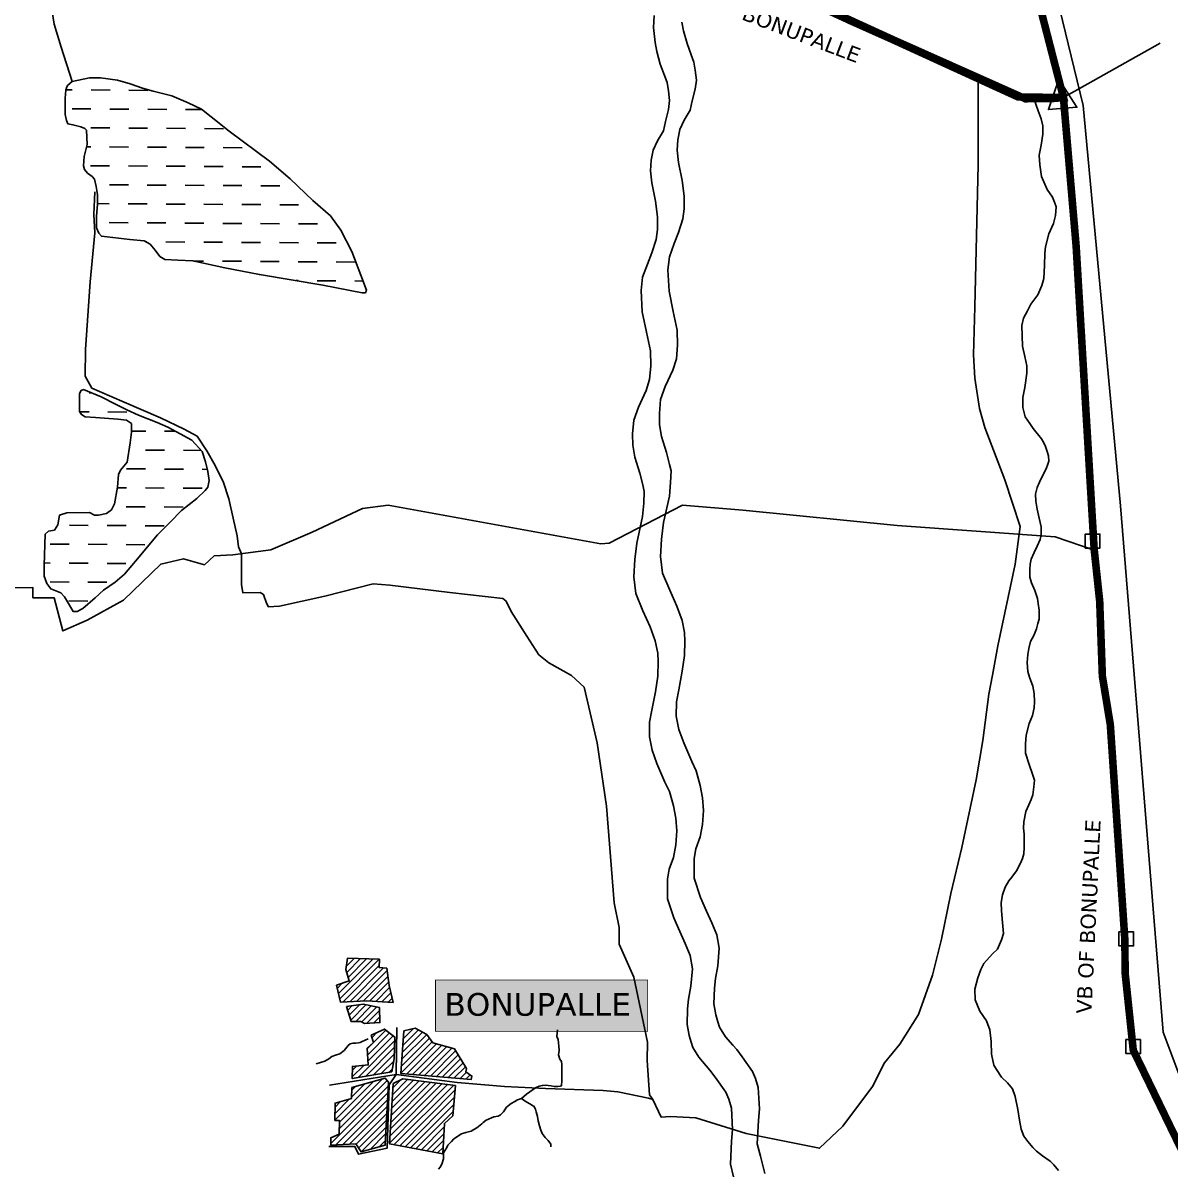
# Model space of a CAD drawing. Header units: inches. Extents: x 360616 to 379062, y 1506291 to 1520405.
# Drawn here: x 367827 to 369341, y 1512339 to 1513853 of the extents above; entities that cross this region are included whole.
import ezdxf

# ---------------------------------------------------------------- set-up
doc = ezdxf.new("R2010")
doc.units = ezdxf.units.IN
doc.header["$MEASUREMENT"] = 0
doc.linetypes.add('ACAD_ISO03W100', pattern=[30, 12, -18])
doc.linetypes.add('BORDER', pattern=[1.75, 0.5, -0.25, 0.5, -0.25, 0, -0.25])
for name, color, linetype in [('boundary', 7, 'Continuous'), ('HOUSE', 30, 'Continuous'), ('Steems', 4, 'Continuous'), ('stons', 1, 'Continuous'), ('WATER_BODY', 4, 'Continuous'), ('ZSTU', 7, 'Continuous'), ('ZTEXT', 7, 'Continuous')]:
    doc.layers.add(name, color=color, linetype=linetype)
doc.layers.add('ROAD', color=1, linetype='Continuous', lineweight=25)
doc.layers.add('VILL_BOUNDARY', color=6, linetype='BORDER', lineweight=30)
doc.styles.get("Standard").update_dxf_attribs({"font": 'verdana.TTF'})

msp = doc.modelspace()

# ---------------------------------------------------------------- hatches: boundary and pattern name
at = {"layer": 'HOUSE'}
h = msp.add_hatch(dxfattribs=at)
h.set_pattern_fill('ANSI31', color=1, scale=48.245185, angle=0.1216, style=0)
h.set_pattern_definition([(45.121606, (327575.036, 1504814.2564), (-4.2733532, 4.2552519), [])])
h.paths.add_polyline_path([(368255.2, 1512617.6), (368297.2, 1512616.1), (368297.1, 1512605.2), (368307, 1512604.4), (368310, 1512581.6), (368315.2, 1512559.2), (368280.8, 1512561.3), (368245.9, 1512559.4), (368240.8, 1512581.9), (368257.4, 1512587.6), (368252.8, 1512602.8)])
h.paths.add_polyline_path([(368254, 1512554), (368275.7, 1512556.7), (368297.3, 1512552.3), (368297.9, 1512532.5), (368277.5, 1512531.5), (368272.9, 1512534.1), (368259.9, 1512533.9)])
h.paths.add_polyline_path([(368286.4, 1512516), (368303.8, 1512524), (368317.7, 1512513.5), (368316.8, 1512484.5), (368313.5, 1512467.6), (368261.3, 1512458.7), (368261.5, 1512474.7), (368282.5, 1512476.6), (368281, 1512498.7), (368289.6, 1512506.3)])
h.paths.add_polyline_path([(368329.7, 1512521.8), (368344.6, 1512525.1), (368360, 1512516.7), (368367.9, 1512505.6), (368396.3, 1512497.8), (368412.3, 1512472.1), (368411.3, 1512467.3), (368419.4, 1512461.9), (368418.6, 1512457.6), (368325.7, 1512465.1)])
h.paths.add_polyline_path([(368260.7, 1512446.7), (368305, 1512459.2), (368309.2, 1512454), (368304.7, 1512370.5), (368273, 1512361.7), (368266.3, 1512372.3), (368233.2, 1512370.6), (368232.9, 1512380.4), (368244.3, 1512385.4), (368244.6, 1512403.2), (368238.5, 1512403.4), (368238.8, 1512426.3), (368260.3, 1512432.1)])
h.paths.add_polyline_path([(368315.3, 1512452), (368328.4, 1512458.2), (368397.6, 1512449.3), (368394, 1512409.3), (368383.2, 1512399.3), (368380.8, 1512359.2), (368310.5, 1512372.6)])
h.paths.add_polyline_path([(367898.5, 1513976.1), (367966.9, 1513966.7), (367956.4, 1513900.1), (367908.3, 1513912.6)])
at = {"layer": 'WATER_BODY'}
h = msp.add_hatch(dxfattribs=at)
h.set_pattern_fill('DASH', color=256, scale=200, angle=359.63535, style=0)
h.paths.add_polyline_path([(368264.1, 1512270.1), (368282.6, 1512253.6), (368300.9, 1512220.7), (368315.5, 1512176.6), (368319.2, 1512137.7), (368321.1, 1512120.9), (368315.2, 1512107), (368294.5, 1512076.1), (368282.7, 1512058.4), (368271.9, 1512036.7), (368263.5, 1511993.5), (368276, 1511960.8), (368285.1, 1511936.9), (368314.5, 1511897.2), (368330.9, 1511868.2), (368348.8, 1511827.1), (368357.1, 1511800.2), (368356.4, 1511772.5), (368351.4, 1511745.8), (368345.9, 1511722.5), (368333.7, 1511698.3), (368315.9, 1511674.4), (368285.4, 1511633.6), (368266.9, 1511619.6), (368263.9, 1511566), (368249.4, 1511549.1), (368231.7, 1511527.8), (368216.6, 1511515.7), (368199.7, 1511507.1), (368187, 1511504.2), (368172.7, 1511505.3), (368154.8, 1511512.6), (368139.3, 1511522.4), (368135.3, 1511526.6), (368135.8, 1511541.2), (368140.3, 1511561.4), (368139.1, 1511631.6), (368135.7, 1511638), (368127.6, 1511645.2), (368114.9, 1511649), (368103.5, 1511652.4), (368073.3, 1511657.1), (368062.8, 1511661.4), (368055.3, 1511668.1), (368049.9, 1511673), (368043.5, 1511676.7), (368033.7, 1511680.8), (368025.9, 1511682.9), (368021.3, 1511686.1), (368014.8, 1511692.3), (368013.6, 1511700.9), (368014.3, 1511715.9), (368018, 1511721.7), (368025.5, 1511722.4), (368035.1, 1511719.8), (368048.6, 1511716.1), (368055.9, 1511716.1), (368066.8, 1511718.7), (368075.6, 1511723.1), (368079.3, 1511728), (368086.8, 1511741.7), (368092.6, 1511762.8), (368095.6, 1511776.7), (368096.1, 1511789.1), (368090.9, 1511801.1), (368084.5, 1511812.1), (368082.1, 1511815.6), (368077.1, 1511837.3), (368081.3, 1511876.2), (368086.2, 1511906.7), (368091.1, 1511937), (368092.6, 1511946.8), (368093.6, 1511963.9), (368093.6, 1511972.6), (368092.2, 1511978.3), (368089, 1511985.5), (368084.2, 1511988), (368076.2, 1511991), (368067.4, 1511992.7), (368040.7, 1511995.7), (368008.8, 1511997.6), (367970.9, 1511998.7), (367929.9, 1512000.6), (367911.1, 1512000.2), (367901.3, 1511996.9), (367887.5, 1511988), (367875.6, 1511980.2), (367869, 1511973.9), (367865.6, 1511968.5), (367865, 1511959.3), (367864.9, 1511947.3), (367862.7, 1511930.4), (367860.3, 1511923.7), (367853.4, 1511919.7), (367841.3, 1511919.1), (367836.3, 1511916.2), (367832.1, 1511909.6), (367831.5, 1511898.5), (367832.4, 1511872), (367830.3, 1511822), (367830.5, 1511813.5), (367829.6, 1511810.6), (367827.7, 1511809), (367822.5, 1511807.6), (367814.9, 1511807.6), (367804.6, 1511807.7), (367801.5, 1511764.3), (367802.9, 1511759.9), (367808.2, 1511756.2), (367815.5, 1511754.8), (367817.8, 1511751.2), (367817.8, 1511744.4), (367816.1, 1511717), (367816.5, 1511707.9), (367819.5, 1511697.1), (367824.3, 1511679.7), (367824.8, 1511671.3), (367823.2, 1511664.4), (367819.6, 1511655.1), (367815.2, 1511648), (367809.1, 1511645), (367802.5, 1511641.8), (367789.9, 1511641.6), (367777.3, 1511643.3), (367768.9, 1511647.3), (367760.4, 1511653.1), (367756.5, 1511658.9), (367750.2, 1511673.9), (367744.8, 1511691.7), (367742.2, 1511708.4), (367742.6, 1511723.9), (367742.7, 1511769.6), (367744.5, 1511780.9), (367743.6, 1511794.9), (367739.9, 1511816.7), (367738.8, 1511842.2), (367737.8, 1511868.6), (367736.2, 1511917.1), (367735, 1511929.8), (367734.1, 1511940.7), (367731.8, 1511983.1), (367728.1, 1512029.9), (367728.1, 1512053.5), (367729.7, 1512097.6), (367734.8, 1512132.2), (367751.6, 1512168.9), (367762.6, 1512187.4), (367784.1, 1512210.8), (367811.5, 1512227.3), (367837.6, 1512234.5), (367867.8, 1512242.7), (367891.6, 1512245.6), (367918.1, 1512245.7), (367966.1, 1512245.8), (368001.3, 1512244.1), (368026.6, 1512242.4), (368057.5, 1512240.4), (368088.3, 1512243.1), (368112.2, 1512247.9), (368137.4, 1512253.4), (368170.3, 1512259.2), (368190.3, 1512262.6), (368206.4, 1512265.8), (368221.4, 1512268.7), (368242.9, 1512271.4), (368259.4, 1512271.5)])
h.paths.add_polyline_path([(368213, 1511481.3), (368217.6, 1511484.9), (368225.7, 1511485.3), (368229.9, 1511485.5), (368237.4, 1511482.5), (368249.8, 1511477.6), (368256.5, 1511475), (368285.4, 1511467.7), (368302.2, 1511465.9), (368320.3, 1511464.2), (368340.4, 1511464.2), (368360.2, 1511465.2), (368384.9, 1511464.5), (368401.9, 1511462.8), (368423.3, 1511464.3), (368440.9, 1511461.8), (368447.7, 1511459.9), (368476.2, 1511451.7), (368507.2, 1511440.4), (368533.7, 1511430.9), (368562.9, 1511424.4), (368590.2, 1511415.9), (368622.2, 1511408.9), (368642.4, 1511405), (368665, 1511399.9), (368683.7, 1511397.7), (368710.9, 1511396.4), (368731.5, 1511395.5), (368742, 1511393.4), (368756.7, 1511390.2), (368764.6, 1511384.7), (368768.1, 1511377.1), (368770.6, 1511365.8), (368771.3, 1511355.8), (368768.2, 1511343.7), (368758.4, 1511322.1), (368748.5, 1511304.4), (368743.9, 1511296.6), (368723.3, 1511277.3), (368707.6, 1511258.9), (368699.5, 1511248.7), (368678.7, 1511206.3), (368653, 1511158.5), (368639.8, 1511116), (368641, 1511104.8), (368648.5, 1511081.9), (368653, 1511069.4), (368652.9, 1511058.7), (368643.7, 1511055.2), (368586, 1511056), (368556.3, 1511062.4), (368527.9, 1511063.4), (368520.2, 1511058), (368513.1, 1511051.7), (368504.6, 1511045.7), (368499, 1511042.9), (368419.1, 1511042.4), (368397.5, 1511043), (368394.7, 1511044.3), (368392, 1511048.9), (368389.1, 1511058), (368384.9, 1511063.2), (368380.3, 1511067.5), (368376.4, 1511068), (368362, 1511067.7), (368356.3, 1511069.7), (368352.2, 1511072.8), (368351.9, 1511091.1), (368353, 1511104.8), (368355.5, 1511109.8), (368358.5, 1511112.3), (368367, 1511112.9), (368374.8, 1511111.9), (368379.6, 1511113.9), (368383.6, 1511118.3), (368386.5, 1511124.6), (368386.5, 1511136.8), (368385.9, 1511150.1), (368384.8, 1511157.5), (368382.4, 1511165.8), (368379.3, 1511172.6), (368376.4, 1511175.8), (368371.6, 1511178.7), (368366.3, 1511179.8), (368361.9, 1511179.3), (368356.2, 1511178.3), (368351.8, 1511178.6), (368347.5, 1511181.5), (368346.2, 1511186.8), (368344.7, 1511196.5), (368344, 1511208.9), (368343.3, 1511215.2), (368340.8, 1511222), (368337.2, 1511226.2), (368332.5, 1511231.4), (368329.9, 1511233.8), (368327.6, 1511239.6), (368328.1, 1511248.9), (368330.1, 1511252.6), (368333.3, 1511257.6), (368337, 1511259), (368342, 1511259.2), (368347.4, 1511260.5), (368352.8, 1511262.8), (368357.1, 1511265.9), (368359.8, 1511269.4), (368361.3, 1511272.8), (368362.1, 1511278.9), (368362.8, 1511293), (368362, 1511307), (368361.3, 1511354.9), (368359.3, 1511387.7), (368356.8, 1511408.7), (368355.1, 1511420), (368352.9, 1511422.5), (368345.6, 1511427.9), (368337.5, 1511431.8), (368329.6, 1511433.9), (368320, 1511433.7), (368310.6, 1511433.5), (368298.6, 1511430.5), (368291.6, 1511430), (368283.5, 1511431.7), (368277.7, 1511436.9), (368272.5, 1511442), (368267.3, 1511448.3), (368258.8, 1511453.8), (368247.1, 1511458.8), (368238.1, 1511461.4), (368230.9, 1511462.3), (368224.5, 1511463.1), (368218.8, 1511464.4), (368212.3, 1511466.8), (368209.2, 1511470.7), (368209.1, 1511475.9), (368211.5, 1511479.8)])
h.paths.add_polyline_path([(367885.8, 1513770.6), (367891.7, 1513775.2), (367914.3, 1513780.1), (367929.1, 1513780.1), (367951.5, 1513777.2), (367968.3, 1513772.4), (367984.3, 1513766.6), (367998.6, 1513762.6), (368023.1, 1513756.3), (368044.7, 1513747.1), (368062.5, 1513738.8), (368075, 1513728.9), (368098.8, 1513709.6), (368152.3, 1513670), (368179.2, 1513646.8), (368209.3, 1513618.4), (368232.8, 1513597.9), (368246.1, 1513579.2), (368260.7, 1513550.8), (368272.7, 1513519.6), (368280.2, 1513500), (368278.8, 1513496.4), (368274.5, 1513496.4), (368222.6, 1513506.6), (368183.3, 1513513.1), (368138.9, 1513520.4), (368093.3, 1513529.2), (368050.9, 1513538.6), (368031.2, 1513539.5), (368014, 1513540.4), (368007.5, 1513544.3), (368001.1, 1513552.7), (367994.6, 1513560.4), (367986.4, 1513565), (367967.5, 1513566.8), (367930.2, 1513570.9), (367926.9, 1513575.2), (367923.7, 1513582), (367923.7, 1513597), (367925.1, 1513613.4), (367925, 1513625.5), (367924.3, 1513631.3), (367923.1, 1513636.5), (367921, 1513646.3), (367918, 1513649.9), (367912, 1513654.4), (367907.7, 1513659.1), (367906.7, 1513664), (367907.6, 1513676.2), (367911.2, 1513692), (367910.3, 1513711.1), (367908.1, 1513713.2), (367903, 1513715.6), (367892.5, 1513718.3), (367885.7, 1513719.6), (367884.1, 1513723.9), (367882.5, 1513732), (367882.5, 1513753.2), (367883, 1513763.8), (367884.4, 1513768.1)])
h.paths.add_polyline_path([(367906.3, 1513368.4), (367929.9, 1513358.8), (367948.8, 1513349.2), (367963.8, 1513341.6), (367979.1, 1513334.9), (368003.9, 1513325), (368017.9, 1513318.9), (368034, 1513310.2), (368049.6, 1513301.8), (368063.4, 1513286.7), (368067.4, 1513272.9), (368070.8, 1513260.2), (368072.3, 1513248.5), (368070.7, 1513239.7), (368067.3, 1513235.1), (368056, 1513224.5), (368036, 1513208.7), (368021, 1513193.6), (368004.3, 1513176.9), (367990.7, 1513160.5), (367979.9, 1513147.7), (367960.5, 1513124.7), (367948.2, 1513114.3), (367932.7, 1513103.7), (367922.1, 1513093.7), (367905.7, 1513079.4), (367898.3, 1513075.5), (367893, 1513075.4), (367886.8, 1513086.2), (367881.6, 1513095), (367876.4, 1513099.9), (367869.9, 1513102.9), (367863.3, 1513105.2), (367858.1, 1513112.3), (367854.5, 1513122.1), (367854.5, 1513136.3), (367855.9, 1513177.5), (367860.4, 1513181.5), (367868.1, 1513182.8), (367872.4, 1513190), (367874.9, 1513202.7), (367884.6, 1513205.9), (367914.3, 1513206), (367920.9, 1513202.8), (367926.1, 1513202.8), (367936.9, 1513205), (367943.7, 1513209.9), (367947.3, 1513217.6), (367951.3, 1513239.5), (367952.8, 1513256.2), (367955.5, 1513262), (367964.3, 1513272.8), (367968.3, 1513298.3), (367969.7, 1513312.4), (367969.7, 1513323.6), (367963.1, 1513328.3), (367952, 1513329.4), (367922.2, 1513331.7), (367908.7, 1513332.6), (367903.7, 1513335.4), (367901.4, 1513339.7), (367901.4, 1513353.7), (367901.3, 1513363.2), (367903.5, 1513367.3)])
at = {"layer": 'ZSTU'}
msp.add_hatch(color=2, dxfattribs=at).paths.add_polyline_path([(368371.3, 1512588.9), (368651.4, 1512588.9), (368651.4, 1512521), (368371.3, 1512521)])

# ---------------------------------------------------------------- linework, layer by layer
at = {"layer": 'boundary'}
msp.add_lwpolyline([(369200.5, 1513754.1), (369328.4, 1513826.1)], dxfattribs=at)
at = {"layer": 'HOUSE', "color": 1}
for points in [[(368255.2, 1512617.6), (368297.2, 1512616.1), (368297.1, 1512605.2), (368307, 1512604.4), (368310, 1512581.6), (368315.2, 1512559.2), (368280.8, 1512561.3), (368245.9, 1512559.4), (368240.8, 1512581.9), (368257.4, 1512587.6), (368252.8, 1512602.8), (368255.2, 1512617.6)], [(368254, 1512554), (368275.7, 1512556.7), (368297.3, 1512552.3), (368297.9, 1512532.5), (368277.5, 1512531.5), (368272.9, 1512534.1), (368259.9, 1512533.9), (368254, 1512554)], [(368286.4, 1512516), (368303.8, 1512524), (368317.7, 1512513.5), (368316.8, 1512484.5), (368313.5, 1512467.6), (368261.3, 1512458.7), (368261.5, 1512474.7), (368282.5, 1512476.6), (368281, 1512498.7), (368289.6, 1512506.3), (368286.4, 1512516)], [(368329.7, 1512521.8), (368344.6, 1512525.1), (368360, 1512516.7), (368367.9, 1512505.6), (368396.3, 1512497.8), (368412.3, 1512472.1), (368411.3, 1512467.3), (368419.4, 1512461.9), (368418.6, 1512457.6), (368325.7, 1512465.1), (368329.7, 1512521.8)], [(368260.7, 1512446.7), (368305, 1512459.2), (368309.2, 1512454), (368304.7, 1512370.5), (368273, 1512361.7), (368266.3, 1512372.3), (368233.2, 1512370.6), (368232.9, 1512380.4), (368244.3, 1512385.4), (368244.6, 1512403.2), (368238.5, 1512403.4), (368238.8, 1512426.3), (368260.3, 1512432.1), (368260.7, 1512446.7)], [(368315.3, 1512452), (368328.4, 1512458.2), (368397.6, 1512449.3), (368394, 1512409.3), (368383.2, 1512399.3), (368380.8, 1512359.2), (368310.5, 1512372.6), (368315.3, 1512452)]]:
    msp.add_lwpolyline(points, dxfattribs=at)
at = {"layer": 'ROAD', "color": 1}
for points in [[(367891.7, 1513775.2), (367877.2, 1513820.9), (367867.6, 1513851.1), (367863.3, 1513878.8), (367856.3, 1513926.8), (367851.4, 1513966.8), (367850.5, 1513984.7)], [(369087.7, 1513780.5), (369088, 1513665.2), (369083.3, 1513477.8), (369081.9, 1513414.4), (369083.6, 1513383.4), (369089.5, 1513343.6), (369096.5, 1513318.3), (369122.9, 1513249.3), (369143.3, 1513187.7), (369136.6, 1513137.9), (369113.7, 1513030.2), (369106.9, 1512991.5), (369102.1, 1512966.1), (369094.2, 1512905), (369085.1, 1512853.2), (369066.2, 1512763.9), (369051.7, 1512703.1), (369039.6, 1512642.8), (369027.6, 1512595.1), (369008.9, 1512543.4), (368984.4, 1512504.2), (368964, 1512479.5), (368948.4, 1512448), (368909.1, 1512395.8), (368878.5, 1512366.7), (368781.5, 1512386), (368714.9, 1512406.6), (368681.5, 1512408.6), (368669.5, 1512407.6), (368658.2, 1512430.8), (368652.7, 1512432.7), (368612, 1512441.1), (368592.7, 1512442.8), (368516.7, 1512445.5), (368462.4, 1512448.1), (368399.9, 1512453.6), (368319.3, 1512463.8), (368231.4, 1512449.8)], [(368658.2, 1512430.8), (368654, 1512437.3), (368651, 1512482.5), (368651.4, 1512506.7), (368633.1, 1512592.5), (368613.9, 1512636.2), (368613.9, 1512658.1), (368607.4, 1512690.5), (368602.2, 1512751.8), (368597.1, 1512818.5), (368584.6, 1512902), (368567.8, 1512975.5), (368550.7, 1512990.8), (368520.9, 1513007.7), (368507.8, 1513018.3), (368491.8, 1513043), (368471.1, 1513075.4), (368464.7, 1513088.9), (368460.1, 1513092.7), (368390.4, 1513100.7), (368311.1, 1513110.3), (368288.8, 1513111.9), (368225.4, 1513095.7), (368165.5, 1513082.6), (368150.9, 1513081.5), (368148.2, 1513086.5), (368144.2, 1513098.1), (368139.8, 1513100.7), (368116.9, 1513100.2), (368115.3, 1513111.1), (368115, 1513147.9), (368115, 1513151.8), (368111.1, 1513160.8), (368109.3, 1513175.4), (368104.2, 1513198.8), (368098.2, 1513224.2), (368091.4, 1513246), (368080.5, 1513268.4), (368069.3, 1513287.7), (368056.5, 1513307.1), (368039.4, 1513316.4), (368008.3, 1513331), (367960.2, 1513352.1), (367927.8, 1513366.1), (367917.6, 1513370.5), (367908.5, 1513386.2), (367909, 1513421.6), (367915.5, 1513510.9), (367921.3, 1513575.7), (367920, 1513599.8), (367921.6, 1513629.7)], [(367805.2, 1513106.9), (367839.7, 1513107), (367839.7, 1513093.6), (367867.6, 1513093.7), (367879.4, 1513049.9), (367911.5, 1513064), (367959.4, 1513090.2), (368008.6, 1513138.1), (368038.4, 1513144.9), (368066.3, 1513137.1), (368079.2, 1513149.1), (368103.5, 1513150.3), (368153.7, 1513156.9), (368208.6, 1513180.1), (368274.9, 1513211.3), (368308.6, 1513215.7), (368589.5, 1513164.8), (368600.6, 1513165.8), (368697.7, 1513215.9), (368777, 1513209.4), (368980.8, 1513189.1), (369189.4, 1513173.9), (369241.2, 1513156.6)], [(368319.3, 1512463.8), (368320.4, 1512526.1)], [(368319.3, 1512463.8), (368310.3, 1512450.4), (368307.3, 1512366.6), (368269.5, 1512358.6), (368264.9, 1512368.8), (368230.3, 1512369.1)]]:
    msp.add_lwpolyline(points, dxfattribs=at)
at = {"layer": 'Steems'}
for points in [[(368660.2, 1513862.4), (368659.1, 1513846.5), (368661.4, 1513826.8), (368663.4, 1513815), (368668.2, 1513798.2), (368673.7, 1513783.5), (368677.1, 1513774), (368678.8, 1513763), (368680.5, 1513750.1), (368678.8, 1513738.2), (368675.1, 1513722.6), (368672.2, 1513710.3), (368664.3, 1513696.9), (368658.6, 1513684.8), (368656, 1513671.3), (368655.3, 1513657.3), (368657, 1513641.4), (368661.8, 1513617.5), (368664.4, 1513596.8), (368664.6, 1513580), (368662.5, 1513566.8), (368657, 1513549), (368651.2, 1513534.3), (368644.8, 1513516.9), (368642.8, 1513499.4), (368644.4, 1513471.2), (368650, 1513444.3), (368655.2, 1513419.8), (368655.7, 1513399.8), (368654.1, 1513381.8), (368649.6, 1513367.1), (368639.5, 1513345.3), (368633.2, 1513328.1), (368631.6, 1513309.9), (368631.8, 1513294.9), (368634.4, 1513279.3), (368641.1, 1513258.1), (368645, 1513242.6), (368646.9, 1513234.1), (368646.3, 1513218.5), (368644.8, 1513200.8), (368637, 1513165.7), (368634.6, 1513143.9), (368633.2, 1513121), (368635.8, 1513099), (368645.3, 1513076.3), (368654.7, 1513055.3), (368661.5, 1513036.5), (368664.9, 1513020.4), (368665.3, 1513009.3), (368664.9, 1512990.2), (368661.8, 1512969.3), (368657.2, 1512945), (368654.1, 1512929.2), (368654, 1512910), (368657.3, 1512892.3), (368663.8, 1512874.9), (368674.3, 1512850.1), (368680.1, 1512837.7), (368685.7, 1512818.7), (368688.7, 1512802.3), (368689.8, 1512785.6), (368688.7, 1512767.1), (368685.5, 1512750.7), (368679.7, 1512735), (368677.7, 1512722.1), (368677.7, 1512696), (368686.1, 1512670.8), (368693.9, 1512652.7), (368701.1, 1512636.9), (368707.4, 1512621.1), (368710.5, 1512603.6), (368708.7, 1512580.5), (368705.5, 1512563.4), (368704.3, 1512550.8), (368703.7, 1512530.2), (368706.2, 1512515.4), (368709, 1512506.6), (368711.2, 1512499.6), (368719.1, 1512486.7), (368728.7, 1512475.6), (368733.7, 1512469.8), (368740.8, 1512460.3), (368754.5, 1512440.7), (368758.7, 1512431.4), (368762.1, 1512419.6), (368763.7, 1512391.5), (368762.4, 1512376), (368760.8, 1512345.4), (368765, 1512328.9)], [(368696.8, 1513853.9), (368698.7, 1513842.2), (368703.6, 1513825.4), (368709.1, 1513810.7), (368712.4, 1513801.1), (368714.1, 1513790.2), (368715.8, 1513777.3), (368714.2, 1513765.4), (368710.4, 1513749.7), (368707.5, 1513737.5), (368699.6, 1513724.1), (368693.9, 1513712), (368691.4, 1513698.4), (368690.6, 1513684.5), (368692.3, 1513668.6), (368697.1, 1513644.6), (368699.7, 1513624), (368699.9, 1513607.2), (368697.8, 1513594), (368692.3, 1513576.1), (368686.5, 1513561.4), (368680.2, 1513544), (368678.1, 1513526.6), (368679.7, 1513498.3), (368685.3, 1513471.5), (368690.5, 1513447), (368691, 1513427), (368689.4, 1513409), (368684.9, 1513394.2), (368674.8, 1513372.4), (368668.5, 1513355.3), (368666.9, 1513337.1), (368667.1, 1513322.1), (368669.7, 1513306.5), (368676.4, 1513285.3), (368680.4, 1513269.7), (368682.3, 1513261.3), (368681.6, 1513245.7), (368680.2, 1513227.9), (368672.3, 1513192.9), (368669.9, 1513171.1), (368668.5, 1513148.2), (368671.1, 1513126.2), (368680.6, 1513103.5), (368690, 1513082.5), (368696.9, 1513063.7), (368700.2, 1513047.6), (368700.6, 1513036.4), (368700.2, 1513017.3), (368697.1, 1512996.5), (368692.5, 1512972.2), (368689.4, 1512956.3), (368689.3, 1512937.1), (368692.6, 1512919.4), (368699.1, 1512902.1), (368709.7, 1512877.3), (368715.4, 1512864.8), (368721, 1512845.8), (368724, 1512829.5), (368725.2, 1512812.8), (368724.1, 1512794.2), (368720.9, 1512777.9), (368715.1, 1512762.1), (368713, 1512749.3), (368713, 1512723.2), (368721.4, 1512697.9), (368729.2, 1512679.8), (368736.4, 1512664.1), (368742.7, 1512648.3), (368745.8, 1512630.8), (368744.1, 1512607.6), (368740.9, 1512590.6), (368739.7, 1512578), (368739, 1512557.4), (368741.5, 1512542.6), (368744.3, 1512533.7), (368746.5, 1512526.7), (368754.4, 1512513.8), (368764, 1512502.8), (368769.1, 1512497), (368776.1, 1512487.5), (368789.8, 1512467.9), (368794, 1512458.6), (368797.4, 1512446.8), (368799, 1512418.6), (368797.7, 1512403.2), (368796.1, 1512372.6), (368800.3, 1512356.1), (368806.2, 1512333.1)], [(367885.8, 1513770.6), (367891.7, 1513775.2), (367914.3, 1513780.1), (367929.1, 1513780.1), (367951.5, 1513777.2), (367968.3, 1513772.4), (367984.3, 1513766.6), (367998.6, 1513762.6), (368023.1, 1513756.3), (368044.7, 1513747.1), (368062.5, 1513738.8), (368075, 1513728.9), (368098.8, 1513709.6), (368152.3, 1513670), (368179.2, 1513646.8), (368209.3, 1513618.4), (368232.8, 1513597.9), (368246.1, 1513579.2), (368260.7, 1513550.8), (368272.7, 1513519.6), (368280.2, 1513500), (368278.8, 1513496.4), (368274.5, 1513496.4), (368222.6, 1513506.6), (368183.3, 1513513.1), (368138.9, 1513520.4), (368093.3, 1513529.2), (368050.9, 1513538.6), (368031.2, 1513539.5), (368014, 1513540.4), (368007.5, 1513544.3), (368001.1, 1513552.7), (367994.6, 1513560.4), (367986.4, 1513565), (367967.5, 1513566.8), (367930.2, 1513570.9), (367926.9, 1513575.2), (367923.7, 1513582), (367923.7, 1513597), (367925.1, 1513613.4), (367925, 1513625.5), (367924.3, 1513631.3), (367923.1, 1513636.5), (367921, 1513646.3), (367918, 1513649.9), (367912, 1513654.4), (367907.7, 1513659.1), (367906.7, 1513664), (367907.6, 1513676.2), (367911.2, 1513692), (367910.3, 1513711.1), (367908.1, 1513713.2), (367903, 1513715.6), (367892.5, 1513718.3), (367885.7, 1513719.6), (367884.1, 1513723.9), (367882.5, 1513732), (367882.5, 1513753.2), (367883, 1513763.8), (367884.4, 1513768.1), (367885.8, 1513770.6)], [(369161.3, 1513752.7), (369167.3, 1513736.5), (369171.2, 1513726), (369173.1, 1513716.7), (369173.1, 1513705.7), (369171.2, 1513691.5), (369168.6, 1513678), (369169.3, 1513665.4), (369171.7, 1513649.9), (369179, 1513632.9), (369186.2, 1513622.6), (369188.7, 1513616.2), (369190.7, 1513609.9), (369190, 1513598.5), (369187.2, 1513588), (369181.1, 1513574.2), (369176.7, 1513556.9), (369175.8, 1513548.6), (369175.3, 1513532.4), (369174.5, 1513515.2), (369172.1, 1513506.1), (369166.8, 1513493.7), (369157.6, 1513481.2), (369153.1, 1513472.7), (369147.7, 1513462.7), (369145.4, 1513453.2), (369146.4, 1513425.9), (369149.6, 1513412), (369152, 1513399.9), (369152.1, 1513390.2), (369149.6, 1513371.1), (369147.1, 1513358.1), (369146.8, 1513345), (369150.1, 1513332.4), (369156, 1513323.6), (369160.4, 1513317), (369171.7, 1513303.3), (369174.8, 1513298.1), (369177, 1513293.2), (369179.2, 1513286.8), (369180.7, 1513280.8), (369181, 1513273.8), (369180.1, 1513269.9), (369177.9, 1513263.7), (369173, 1513254.6), (369168.9, 1513246.2), (369166, 1513239.2), (369163.7, 1513230.6), (369163.9, 1513221.1), (369165.9, 1513210.4), (369168.4, 1513198.8), (369171, 1513187.2), (369171.2, 1513176.6), (369169.6, 1513170.4), (369166, 1513161.6), (369162, 1513153.5), (369157.9, 1513144.4), (369156.4, 1513137.8), (369156, 1513130.7), (369156.3, 1513120.8), (369158.2, 1513113.4), (369162.8, 1513103), (369166.2, 1513092.6), (369167, 1513086.1), (369168.4, 1513077.1), (369168.5, 1513069.8), (369168.5, 1513065.4), (369166.6, 1513059.5), (369165, 1513052.7), (369161.3, 1513043.6), (369157.2, 1513035.7), (369155, 1513026.7), (369153.3, 1513018.8), (369152.7, 1513008.2), (369153.5, 1512996.1), (369155.6, 1512988.8), (369160.3, 1512976.9), (369161.8, 1512967.2), (369162.3, 1512956.3), (369162, 1512948.2), (369159.5, 1512938.1), (369155.3, 1512927.6), (369151.4, 1512912), (369150.2, 1512900.7), (369150.5, 1512888.3), (369155.4, 1512873.2), (369159.6, 1512860.4), (369162.2, 1512852.7), (369161.2, 1512843.8), (369159.9, 1512833.5), (369158.1, 1512827.2), (369154.8, 1512820.1), (369151, 1512811.4), (369148.4, 1512797.7), (369147.8, 1512789.4), (369148.7, 1512781.6), (369148.5, 1512763.6), (369148.1, 1512755.3), (369146.4, 1512749.1), (369144, 1512743.2), (369138.5, 1512733), (369132.4, 1512724.5), (369128.4, 1512719.7), (369123.6, 1512711.4), (369120.2, 1512701.1), (369118.4, 1512691.2), (369118.5, 1512680), (369120.1, 1512664.9), (369121.3, 1512650.1), (369118.8, 1512641.9), (369113.5, 1512629.6), (369106.8, 1512623.2), (369095.2, 1512610.4), (369091.4, 1512602.7), (369087.4, 1512591.6), (369083.4, 1512576.9), (369084.1, 1512562.4), (369090, 1512547.6), (369098.9, 1512535), (369103.2, 1512523), (369105, 1512507.7), (369105.5, 1512491), (369108.7, 1512476.4), (369112.3, 1512470.8), (369118.8, 1512460.4), (369126.5, 1512453.2), (369133.3, 1512445), (369136.9, 1512434.8), (369140.2, 1512417.8), (369142.7, 1512403.6), (369144.5, 1512391.6), (369148.2, 1512382.4), (369153.5, 1512375.3), (369160.2, 1512367.6), (369165, 1512362.7), (369173, 1512356.6), (369182.8, 1512349.4), (369187.8, 1512344.8), (369194.2, 1512337.2)], [(367906.3, 1513368.4), (367929.9, 1513358.8), (367948.8, 1513349.2), (367963.8, 1513341.6), (367979.1, 1513334.9), (368003.9, 1513325), (368017.9, 1513318.9), (368034, 1513310.2), (368049.6, 1513301.8), (368063.4, 1513286.7), (368067.4, 1513272.9), (368070.8, 1513260.2), (368072.3, 1513248.5), (368070.7, 1513239.7), (368067.3, 1513235.1), (368056, 1513224.5), (368036, 1513208.7), (368021, 1513193.6), (368004.3, 1513176.9), (367990.7, 1513160.5), (367979.9, 1513147.7), (367960.5, 1513124.7), (367948.2, 1513114.3), (367932.7, 1513103.7), (367922.1, 1513093.7), (367905.7, 1513079.4), (367898.3, 1513075.5), (367893, 1513075.4), (367886.8, 1513086.2), (367881.6, 1513095), (367876.4, 1513099.9), (367869.9, 1513102.9), (367863.3, 1513105.2), (367858.1, 1513112.3), (367854.5, 1513122.1), (367854.5, 1513136.3), (367855.9, 1513177.5), (367860.4, 1513181.5), (367868.1, 1513182.8), (367872.4, 1513190), (367874.9, 1513202.7), (367884.6, 1513205.9), (367914.3, 1513206), (367920.9, 1513202.8), (367926.1, 1513202.8), (367936.9, 1513205), (367943.7, 1513209.9), (367947.3, 1513217.6), (367951.3, 1513239.5), (367952.8, 1513256.2), (367955.5, 1513262), (367964.3, 1513272.8), (367968.3, 1513298.3), (367969.7, 1513312.4), (367969.7, 1513323.6), (367963.1, 1513328.3), (367952, 1513329.4), (367922.2, 1513331.7), (367908.7, 1513332.6), (367903.7, 1513335.4), (367901.4, 1513339.7), (367901.4, 1513353.7), (367901.3, 1513363.2), (367903.5, 1513367.3), (367906.3, 1513368.4)], [(368213.6, 1512478), (368225.2, 1512481.5), (368230.3, 1512484.8), (368234.6, 1512487.7), (368239.4, 1512489.4), (368245, 1512491.5), (368250.6, 1512495.8), (368256.1, 1512502.2), (368258.8, 1512504.5), (368262.1, 1512505.3), (368266, 1512505.4), (368269.6, 1512505.6), (368272, 1512506.3), (368274.7, 1512507.6), (368278.3, 1512509.2), (368282.6, 1512511.1)], [(368375.2, 1512339), (368377.3, 1512341.6), (368379.5, 1512345.6), (368382, 1512352.7), (368381.8, 1512360.6), (368386.5, 1512367.5), (368387.8, 1512370.8), (368392.5, 1512375.3), (368395.7, 1512379.1), (368405.6, 1512385.6), (368411.2, 1512387.3), (368418.2, 1512389.1), (368422, 1512391.2), (368425.8, 1512393.7), (368432.7, 1512399), (368434.1, 1512400.8), (368438.4, 1512403.9), (368448.3, 1512407.9), (368453.9, 1512408.8), (368457.2, 1512410.9), (368461, 1512414.8), (368465.1, 1512420.9), (368471.1, 1512425.9), (368476, 1512428.4), (368479.8, 1512430.4), (368484.8, 1512432.5), (368491.7, 1512438.2), (368503.4, 1512446.5), (368508.3, 1512448.7), (368512.5, 1512449.5), (368516.6, 1512449.7), (368520.2, 1512449.5), (368523.9, 1512449.1), (368527.8, 1512448.2), (368529.9, 1512448), (368532.8, 1512448), (368536.1, 1512448.5), (368537.9, 1512449.1), (368538.3, 1512456.2), (368538.1, 1512462.7), (368538.1, 1512465.6), (368538.3, 1512477.2), (368537.5, 1512481), (368535.5, 1512484.2), (368533.8, 1512490.1), (368534.5, 1512495.7), (368534.4, 1512501.4), (368533.1, 1512510.1), (368531.5, 1512514.1), (368531.8, 1512518.9), (368532.3, 1512523)], [(368484.8, 1512432.5), (368490.9, 1512427.9), (368496.6, 1512424.6), (368499.7, 1512422.4), (368501.3, 1512422.3), (368503.5, 1512418.1), (368504.4, 1512414.6), (368505.8, 1512408.4), (368506.7, 1512402.9), (368508.7, 1512396.2), (368510.2, 1512390.5), (368512, 1512386.1), (368516.1, 1512380.6), (368519.9, 1512376.7), (368523.4, 1512372.1), (368523.8, 1512368.6)]]:
    msp.add_lwpolyline(points, dxfattribs=at)
at = {"layer": 'stons'}
for points in [[(369194.3, 1513778.5), (369218.4, 1513741.4), (369180.6, 1513738.3), (369194.3, 1513778.5)], [(369230.6, 1513177.6), (369248.7, 1513177.7), (369248.7, 1513159.1), (369229.4, 1513159.1), (369229.3, 1513177.7), (369230.6, 1513177.6)], [(369274.9, 1512652.3), (369293.1, 1512652.3), (369293.1, 1512633.8), (369273.7, 1512633.8), (369273.7, 1512652.4), (369274.9, 1512652.3)], [(369284.1, 1512510.1), (369302.2, 1512510.1), (369302.3, 1512491.6), (369282.9, 1512491.6), (369282.9, 1512510.2), (369284.1, 1512510.1)]]:
    msp.add_lwpolyline(points, dxfattribs=at)
at = {"layer": 'VILL_BOUNDARY', "linetype": 'ACAD_ISO03W100', "lineweight": -2, "ltscale": 3, "const_width": 10}
for points in [[(368735.1, 1513940.5), (369140.5, 1513755), (369200.5, 1513754.1), (369163.8, 1513896.5), (369118.4, 1513945.6), (369079.9, 1514038.6), (368945.9, 1514122), (368970.3, 1514222.2), (369022.1, 1514426.1), (369069, 1514561.3), (369232.7, 1514567.5), (369284.4, 1514749.8), (369400.5, 1514890.8), (369533.9, 1514966), (369620.2, 1515007.8), (369769.7, 1515066.8), (369936.6, 1515144.8), (370195.3, 1515264.3)], [(368745.8, 1513935.7), (368919.9, 1513855.3), (369087.7, 1513780.5), (369150.2, 1513752.6), (369161.3, 1513752.7), (369184.1, 1513752.7), (369200.5, 1513754.1), (369217.3, 1513557.6), (369240.5, 1513167.3), (369241.2, 1513156.6), (369248.4, 1513088.7), (369251.9, 1512990.2), (369262.4, 1512926), (369281.6, 1512642.1), (369282, 1512597.6), (369292.7, 1512496.1), (369364, 1512349), (369441.7, 1512179.5)]]:
    msp.add_lwpolyline(points, dxfattribs=at)
at = {"layer": 'ZSTU', "color": 3}
msp.add_lwpolyline([(369429.8, 1512259.1), (369332, 1512519.8), (369275.8, 1513215), (369226.4, 1513743.8), (369183.6, 1513921.6), (369106.4, 1514048.1), (368986.1, 1514145.6), (369107.8, 1514528.4), (369275.4, 1514518.5), (369429.8, 1514811.1), (369589.3, 1514935.3), (369834.2, 1515060), (369981.6, 1515140.6), (370234.9, 1515258.1)], dxfattribs=at)
at = {"layer": 'ZTEXT', "color": 1, "const_width": 1}
msp.add_lwpolyline([(368371.3, 1512588.9), (368651.4, 1512588.9), (368651.4, 1512521), (368371.3, 1512521)], close=True, dxfattribs=at)

# ---------------------------------------------------------------- texts
at = {"layer": 'ZTEXT', "color": 5, "ltscale": 2}
for rotation, p in [(339.2171, (368687.8, 1513890.5)), (87.2771, (369237.5, 1512543.8))]:
    msp.add_text('VB OF BONUPALLE', height=20, rotation=rotation, dxfattribs=at).set_placement(p)
at = {"layer": 'ZTEXT', "color": 1, "ltscale": 2}
msp.add_text('BONUPALLE', height=30, dxfattribs=at).set_placement((368383.1, 1512541.6))

doc.saveas('drawing.dxf')
